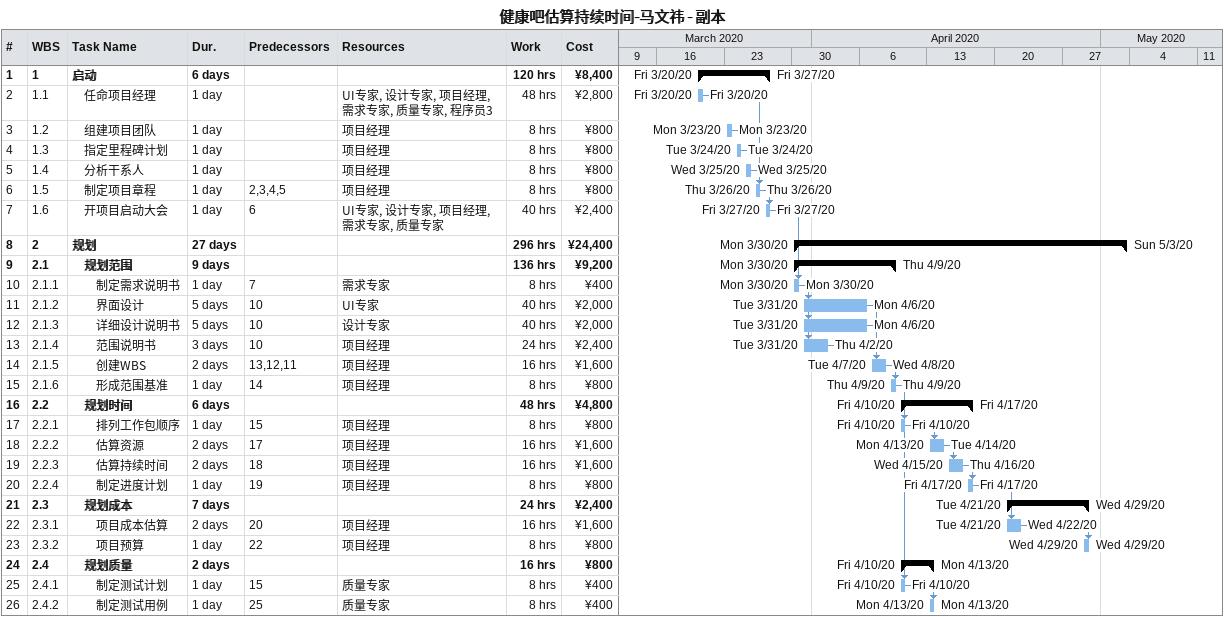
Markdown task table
健康吧估算持续时间-马文祎 - 副本

| ID | WBS | Task | Duration | Start | Finish | Predecessors | Resources | Work (h) | Cost (¥) |
|---|---|---|---|---|---|---|---|---|---|
| 1 | 1 | **启动** | 6d | 2020-03-20 | 2020-03-27 |  |  | 120 | 8400 |
| 2 | 1.1 | 任命项目经理 | 1d | 2020-03-20 | 2020-03-20 |  | UI专家, 设计专家, 项目经理, 需求专家, 质量专家, 程序员3 | 48 | 2800 |
| 3 | 1.2 | 组建项目团队 | 1d | 2020-03-23 | 2020-03-23 |  | 项目经理 | 8 | 800 |
| 4 | 1.3 | 指定里程碑计划 | 1d | 2020-03-24 | 2020-03-24 |  | 项目经理 | 8 | 800 |
| 5 | 1.4 | 分析干系人 | 1d | 2020-03-25 | 2020-03-25 |  | 项目经理 | 8 | 800 |
| 6 | 1.5 | 制定项目章程 | 1d | 2020-03-26 | 2020-03-26 | 2, 3, 4, 5 | 项目经理 | 8 | 800 |
| 7 | 1.6 | 开项目启动大会 | 1d | 2020-03-27 | 2020-03-27 | 6 | UI专家, 设计专家, 项目经理, 需求专家, 质量专家 | 40 | 2400 |
| 8 | 2 | **规划** | 27d | 2020-03-30 | 2020-05-03 |  |  | 296 | 24400 |
| 9 | 2.1 | **规划范围** | 9d | 2020-03-30 | 2020-04-09 |  |  | 136 | 9200 |
| 10 | 2.1.1 | 制定需求说明书 | 1d | 2020-03-30 | 2020-03-30 | 7 | 需求专家 | 8 | 400 |
| 11 | 2.1.2 | 界面设计 | 5d | 2020-03-31 | 2020-04-06 | 10 | UI专家 | 40 | 2000 |
| 12 | 2.1.3 | 详细设计说明书 | 5d | 2020-03-31 | 2020-04-06 | 10 | 设计专家 | 40 | 2000 |
| 13 | 2.1.4 | 范围说明书 | 3d | 2020-03-31 | 2020-04-02 | 10 | 项目经理 | 24 | 2400 |
| 14 | 2.1.5 | 创建WBS | 2d | 2020-04-07 | 2020-04-08 | 13, 12, 11 | 项目经理 | 16 | 1600 |
| 15 | 2.1.6 | 形成范围基准 | 1d | 2020-04-09 | 2020-04-09 | 14 | 项目经理 | 8 | 800 |
| 16 | 2.2 | **规划时间** | 6d | 2020-04-10 | 2020-04-17 |  |  | 48 | 4800 |
| 17 | 2.2.1 | 排列工作包顺序 | 1d | 2020-04-10 | 2020-04-10 | 15 | 项目经理 | 8 | 800 |
| 18 | 2.2.2 | 估算资源 | 2d | 2020-04-13 | 2020-04-14 | 17 | 项目经理 | 16 | 1600 |
| 19 | 2.2.3 | 估算持续时间 | 2d | 2020-04-15 | 2020-04-16 | 18 | 项目经理 | 16 | 1600 |
| 20 | 2.2.4 | 制定进度计划 | 1d | 2020-04-17 | 2020-04-17 | 19 | 项目经理 | 8 | 800 |
| 21 | 2.3 | **规划成本** | 7d | 2020-04-21 | 2020-04-29 |  |  | 24 | 2400 |
| 22 | 2.3.1 | 项目成本估算 | 2d | 2020-04-21 | 2020-04-22 | 20 | 项目经理 | 16 | 1600 |
| 23 | 2.3.2 | 项目预算 | 1d | 2020-04-29 | 2020-04-29 | 22 | 项目经理 | 8 | 800 |
| 24 | 2.4 | **规划质量** | 2d | 2020-04-10 | 2020-04-13 |  |  | 16 | 800 |
| 25 | 2.4.1 | 制定测试计划 | 1d | 2020-04-10 | 2020-04-10 | 15 | 质量专家 | 8 | 400 |
| 26 | 2.4.2 | 制定测试用例 | 1d | 2020-04-13 | 2020-04-13 | 25 | 质量专家 | 8 | 400 |
